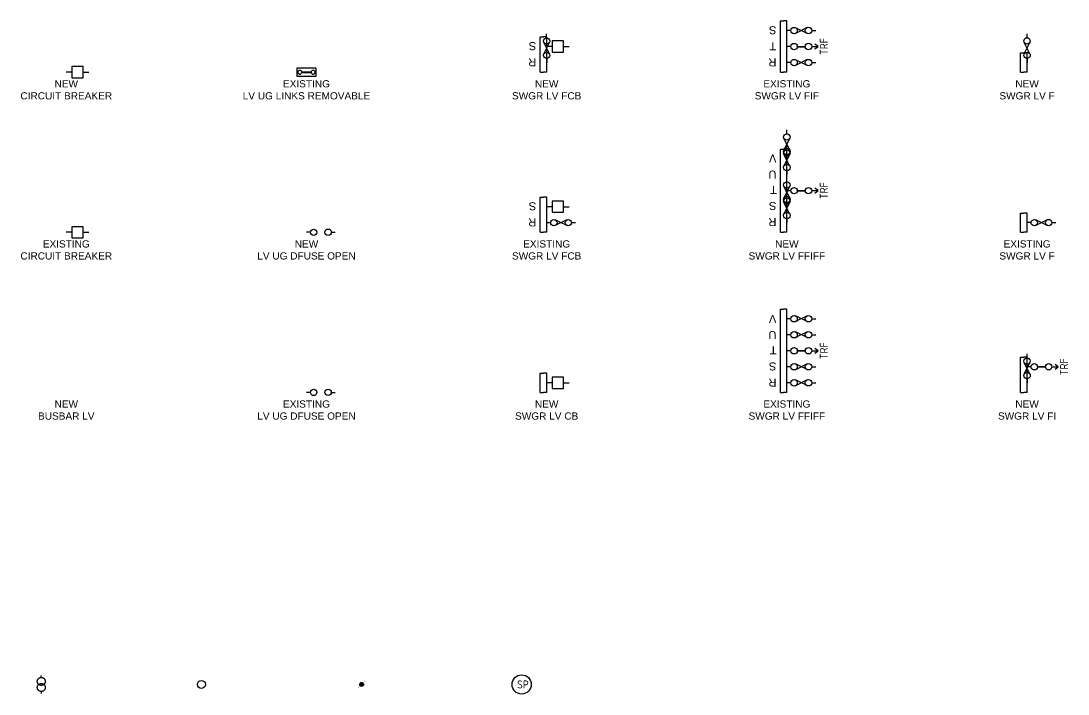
# Model space of a CAD drawing. Header units: metres. Extents: x -282 to 3977, y 160 to 949.
# Drawn here: x 1244.3 to 1505.9, y 340.8 to 508.9 of the extents above; entities that cross this region are included whole.
import ezdxf
from ezdxf.enums import TextEntityAlignment as Align

# ---------------------------------------------------------------- set-up
doc = ezdxf.new("R2010")
doc.units = ezdxf.units.M
doc.linetypes.add('DASHEDX2', pattern=[38.1, 25.4, -12.7])
doc.layers.get('0').update_dxf_attribs({"color": 6})
for name, color, linetype in [('Equip_LV_EXT', 7, 'Continuous'), ('Equip_LV_NEW', 2, 'Continuous'), ('Equip_TR_EXT', 7, 'Continuous'), ('Equip_TR_NEW', 2, 'Continuous'), ('Sub_LV_EXT', 7, 'Continuous')]:
    doc.layers.add(name, color=color, linetype=linetype)
doc.styles.add('ARIAL', font='ARIAL.TTF', dxfattribs={"height": 2})
doc.styles.add('iecARIAL', font='ARIAL.TTF')
doc.styles.add('iecISOCP', font='isocp.shx')
doc.styles.add('IESYMBOL1', font='isocp.shx')
doc.styles.get("Standard").update_dxf_attribs({"font": 'ARIAL.TTF'})

# ---------------------------------------------------------------- blocks, each defined once
blk = doc.blocks.new('OMS_TRANSFORMER_EXT')
for p, q in [((0, 1.76), (0, 2.26)), ((0, -1.76), (0, -2.26))]:
    blk.add_line(p, q)
at = {"linetype": 'DASHEDX2'}
for centre in [(0, 0.76), (0, -0.76)]:
    blk.add_circle(centre, 1, dxfattribs=at)
for tag, flags, p in [('STATE', 9, (1.5, 0)), ('ASSET_NUMBER', 9, (1.5, -0.6)), ('STREET_CODE', 9, (1.5, -0.4)), ('OWNED_BY', 9, (1.5, -0.8)), ('OPERATED_BY', 9, (1.5, -1)), ('ORIENTATION', 9, (1.5, -1.4)), ('OPERATING_VOLTAGE', 9, (1.5, -1.6)), ('CONSTRUCTED_VOLTAGE', 9, (1.5, -1.8)), ('TRANSFORMER_TYPE', 9, (1.5, -2.2)), ('SECONDARY_VOLTAGE', 9, (1.5, -2.4)), ('Z', 1, (1.5, -2.6)), ('USAGE', 9, (1.5, -0.2)), ('MAINTAINED_BY', 9, (1.5, -1.2)), ('NO_PHASES', 9, (1.5, -2))]:
    blk.add_attdef(tag, text='', height=0.2, dxfattribs=dict(flags=flags)).set_placement(p, align=Align.MIDDLE_LEFT)
blk = doc.blocks.new('SECTIONALISED_POINT_NEW')
blk.add_circle((0, 0), 1)
at = {"flags": 9}
for tag, p in [('TYPE_DESCRIPTION', (0.93, 0.68)), ('TYPE_INFORMATION', (0.93, 0.46)), ('CONNECTION_TYPE', (0.93, 0.88)), ('OWNED_BY', (0.93, 0.07)), ('FEEDER_NUMBER', (0.93, 0.27)), ('OPERATED_BY', (0.93, -0.13)), ('ORIENTATION', (0.93, -0.56)), ('STATE', (0.93, -0.77)), ('MAINTAINED_BY', (0.93, -0.33))]:
    blk.add_attdef(tag, text='', height=0.2, dxfattribs=at).set_placement(p, align=Align.MIDDLE_LEFT)
at = {"flags": 1}
blk.add_attdef('Z', (0.94, -1.07), '', height=0.2, dxfattribs=at)
blk = doc.blocks.new('TR_Circuit_Isolator_CLOSED')
h = blk.add_hatch(color=256)
h.dxf.hatch_style = 1
h.paths.add_polyline_path([(-0.5, 0), (0.5, 0, 1)])
h.paths.add_polyline_path([(0.5, 0), (-0.5, 0, 1)])
at = {"const_width": 0.05}
blk.add_lwpolyline([(-0.88, -0.88), (0.88, 0.88)], dxfattribs=at)
blk.add_circle((0, 0), 0.5)
for tag, height, flags, p in [('ASSET_NUM', 2.5, 8, (2, 2)), ('STATE', 0.2, 9, (1.5, 0)), ('STRUCTURED_PLANT_NUMBER', 0.2, 9, (1.5, -0.2)), ('STREET_CODE', 0.2, 9, (1.5, -0.6)), ('OWNED_BY', 0.2, 9, (1.5, -1)), ('OPERATED_BY', 0.2, 9, (1.5, -1.2)), ('ORIENTATION', 0.2, 9, (1.5, -1.6)), ('OPERATING_VOLTAGE', 0.2, 9, (1.5, -1.8)), ('CONSTRUCTED_VOLTAGE', 0.2, 9, (1.5, -2)), ('USAGE', 0.2, 9, (1.5, -0.4)), ('LOCATION', 0.2, 9, (1.5, -0.8)), ('MAINTAINED_BY', 0.2, 9, (1.5, -1.4)), ('FEEDER_NUMBER', 0.2, 9, (1.5, -2.2)), ('FEEDER_NUMBER2', 0.2, 9, (1.5, -2.4)), ('NO_PHASES', 0.2, 9, (1.5, -2.6)), ('ACTUAL_STATUS', 0.2, 9, (1.5, -3)), ('Z', 0.2, 1, (1.5, -3.2)), ('PHASE', 0.2, 9, (1.5, -2.8))]:
    blk.add_attdef(tag, text='', height=height, dxfattribs=dict(flags=flags)).set_placement(p, align=Align.MIDDLE_LEFT)
blk = doc.blocks.new('TR_SUPPLY_POINT_NEW')
blk.add_circle((0, 0), 2.4)
at = {"insert": (-1.13, 1), "char_height": 2, "width": 2.7042, "attachment_point": 1, "style": 'iecISOCP'}
blk.add_mtext('SP', dxfattribs=at)
for tag, height, flags, p in [('ASSET_NUM', 2.5, 8, (2, 2)), ('STATE', 0.2, 9, (1.5, 0)), ('OWNED_BY', 0.2, 9, (1.5, -0.4)), ('OPERATED_BY', 0.2, 9, (1.5, -0.6)), ('ORIENTATION', 0.2, 9, (1.5, -1)), ('OPERATING_VOLTAGE', 0.2, 9, (1.5, -1.2)), ('CONSTRUCTED_VOLTAGE', 0.2, 9, (1.5, -1.4)), ('TYPE', 0.2, 9, (1.5, -1.8)), ('SUBSTATION_NAME', 0.2, 9, (1.5, -2)), ('Z', 0.2, 1, (1.5, -2.4)), ('USAGE', 0.2, 9, (1.5, -0.2)), ('MAINTAINED_BY', 0.2, 9, (1.5, -0.8)), ('NO_PHASES', 0.2, 9, (1.5, -1.6)), ('LABEL_ALIGNMENT', 0.2, 9, (1.5, -2.2))]:
    blk.add_attdef(tag, text='', height=height, dxfattribs=dict(flags=flags)).set_placement(p, align=Align.MIDDLE_LEFT)
blk = doc.blocks.new('CIRCUIT_BREAKER_EXT')
for points in [[(1.4, 0), (0, 0)], [(4.2, 0), (5.6, 0)]]:
    blk.add_lwpolyline(points)
blk.add_lwpolyline([(4.2, -1.4), (4.2, 1.4), (1.4, 1.4), (1.4, -1.4)], close=True)
at = {"flags": 1}
for tag, p in [('ORIENTATION', (-4.19, 2.93)), ('USAGE', (-4.19, 3.31)), ('ASSET_NUM', (-4.19, 2.2)), ('LOCATION', (-4.19, 1.83)), ('NOTES', (-4.19, 1.39)), ('Z', (0, 0))]:
    blk.add_attdef(tag, p, '', height=0.2, dxfattribs=at)
blk.add_attdef('STATE', (-4.2, 1), '', height=0.2)
blk = doc.blocks.new('CIRCUIT_BREAKER_NEW')
for points in [[(1.4, 0), (0, 0)], [(4.2, 0), (5.6, 0)]]:
    blk.add_lwpolyline(points)
blk.add_lwpolyline([(4.2, -1.4), (4.2, 1.4), (1.4, 1.4), (1.4, -1.4)], close=True)
at = {"flags": 1}
for tag, p in [('ORIENTATION', (-4.19, 2.93)), ('USAGE', (-4.19, 3.31)), ('ASSET_NUM', (-4.19, 2.2)), ('LOCATION', (-4.19, 1.83)), ('NOTES', (-4.19, 1.39)), ('Z', (0, 0))]:
    blk.add_attdef(tag, p, '', height=0.2, dxfattribs=at)
blk.add_attdef('STATE', (-4.2, 1), '', height=0.2)
blk = doc.blocks.new('LV_UG_DFUSE_OPEN_EXT')
for points in [[(1, 0), (0, 0)], [(6.2, 0.01), (7.2, 0.01)]]:
    blk.add_lwpolyline(points)
for centre in [(1.8, 0), (5.4, 0.01)]:
    blk.add_circle(centre, 0.8)
at = {"flags": 9}
for tag, p in [('ACTUAL_STATUS', (0, 0)), ('CONSTRUCTED_VOLTAGE', (0, -0.2)), ('OPERATING_VOLTAGE', (0, -0.6)), ('ORIENTATION', (0, -0.8)), ('STATE', (0, -1)), ('SWITCH_TYPE', (0, -1.2)), ('NO_PHASES', (0, -0.4)), ('USAGE', (0, -1.4)), ('NOTES', (0, -1.6))]:
    blk.add_attdef(tag, text='', height=0.2, dxfattribs=at).set_placement(p, align=Align.MIDDLE_LEFT)
at = {"flags": 1}
blk.add_attdef('Z', (0, 0), '', height=0.2, dxfattribs=at)
blk = doc.blocks.new('LV_UG_DFUSE_OPEN_NEW')
for points in [[(1, 0), (0, 0)], [(6.2, 0.01), (7.2, 0.01)]]:
    blk.add_lwpolyline(points)
for centre in [(1.8, 0), (5.4, 0.01)]:
    blk.add_circle(centre, 0.8)
at = {"flags": 1}
blk.add_attdef('Z', (0, 0), '', height=0.2, rotation=90, dxfattribs=at)
at = {"flags": 9}
for tag, p in [('ACTUAL_STATUS', (0, 0)), ('CONSTRUCTED_VOLTAGE', (0, -0.2)), ('OPERATING_VOLTAGE', (0, -0.6)), ('ORIENTATION', (0, -0.8)), ('STATE', (0, -1)), ('SWITCH_TYPE', (0, -1.2)), ('NO_PHASES', (0, -0.4)), ('USAGE', (0, -1.4)), ('NOTES', (0, -1.6))]:
    blk.add_attdef(tag, text='', height=0.2, dxfattribs=at).set_placement(p, align=Align.MIDDLE_LEFT)
blk = doc.blocks.new('LV_UG_LINKS_REMOVABLE_EXT')
for p, q in [((-1.17, 0.06), (1.17, 0.06)), ((-1.17, -0.06), (1.17, -0.06))]:
    blk.add_line(p, q)
blk.add_lwpolyline([(-2.4, -1), (2.4, -1), (2.4, 1), (-2.4, 1)], close=True)
for points in [[(-2.17, 0, 1), (-1.17, 0, 1)], [(1.17, 0, 1), (2.17, 0, 1)]]:
    blk.add_lwpolyline(points, format="xyb", close=True)
at = {"flags": 9}
for tag, p in [('ACTUAL_STATUS', (0, 0)), ('CONNECTOR_TYPE', (0, -0.2)), ('CONSTRUCTED_VOLTAGE', (0, -0.4)), ('OPERATING_VOLTAGE', (0, -0.8)), ('ORIENTATION', (0, -1)), ('OWNED_BY', (0, -1.2)), ('STATE', (0, -1.4)), ('NO_PHASES', (0, -0.6)), ('USAGE', (0, -1.6)), ('NOTES', (0, -1.8))]:
    blk.add_attdef(tag, text='', height=0.2, dxfattribs=at).set_placement(p, align=Align.MIDDLE_LEFT)
at = {"flags": 1}
blk.add_attdef('Z', (0, 0), '', height=0.2, dxfattribs=at)
blk = doc.blocks.new('*U378')
for p, q in [((0, 1.6), (0, 0.8)), ((0, 1.6), (4.8, 1.6)), ((0, 0), (0, 0.8)), ((0, 0), (4.8, 0)), ((4.8, 1.6), (4.8, 0.8)), ((4.8, 0), (4.8, 0.8))]:
    blk.add_line(p, q)
at = {"style": 'ARIAL', "flags": 1}
blk.add_attdef('USAGE', (4.61, 1.6), '', height=2, dxfattribs=at)
at = {"style": 'ARIAL'}
blk.add_attdef('SUB_TYPE', text='', height=1.8, dxfattribs=at).set_placement((-0.76, 0.8), align=Align.MIDDLE_RIGHT)
at = {"flags": 1}
blk.add_attdef('Z', (0, 0), '', height=0.2, dxfattribs=at)
at = {"style": 'ARIAL'}
blk.add_attdef('SWG_TYPE', text='', height=1.8, dxfattribs=at).set_placement((5.56, 0.8), align=Align.MIDDLE_LEFT)
blk = doc.blocks.new('SWGR_LV_CB_NEW')
at = {"layer": 'Equip_LV_NEW', "rotation": 90}
blk.add_blockref('*U378', (0, 0), dxfattribs=at)
at = {"layer": 'Equip_LV_NEW'}
blk.add_blockref('CIRCUIT_BREAKER_NEW', (0, 2.4), dxfattribs=at)
blk = doc.blocks.new('LV_UG_DFUSE_CLOSED_EXT')
for points in [[(1, 0), (0, 0)], [(5.04, 0.73), (2.16, -0.72)], [(5.05, -0.71), (2.16, 0.72)], [(6.2, 0.01), (7.2, 0.01)]]:
    blk.add_lwpolyline(points)
for centre in [(1.8, 0), (5.4, 0.01)]:
    blk.add_circle(centre, 0.8)
at = {"flags": 9}
for tag, p in [('ACTUAL_STATUS', (0, 0)), ('CONSTRUCTED_VOLTAGE', (0, -0.2)), ('OPERATING_VOLTAGE', (0, -0.6)), ('ORIENTATION', (0, -0.8)), ('STATE', (0, -1)), ('SWITCH_TYPE', (0, -1.2)), ('NO_PHASES', (0, -0.4)), ('USAGE', (0, -1.4)), ('NOTES', (0, -1.6))]:
    blk.add_attdef(tag, text='', height=0.2, dxfattribs=at).set_placement(p, align=Align.MIDDLE_LEFT)
at = {"flags": 1}
blk.add_attdef('Z', (0, 0), '', height=0.2, dxfattribs=at)
blk = doc.blocks.new('SWGR_LV_FCB_EXT')
at = {"layer": 'Equip_LV_EXT'}
for p, q in [((-1.6, 0), (-1.6, 8.8)), ((-1.6, 8.8), (-0.8, 8.8)), ((0, 8.8), (-0.8, 8.8)), ((0, 0), (0, 8.8)), ((-1.6, 0), (-0.8, 0)), ((0, 0), (-0.8, 0))]:
    blk.add_line(p, q, dxfattribs=at)
for name, p in [('CIRCUIT_BREAKER_EXT', (0, 6.4)), ('LV_UG_DFUSE_CLOSED_EXT', (0, 2.4))]:
    blk.add_blockref(name, p, dxfattribs=at)
at = {"layer": 'Equip_LV_EXT', "char_height": 2, "width": 1.1319, "attachment_point": 1, "rotation": 180, "style": 'iecARIAL'}
for s, insert in [('S', (-2.61, 5.51)), ('R', (-2.6, 1.48))]:
    blk.add_mtext(s, dxfattribs=dict(at, insert=insert))
blk = doc.blocks.new('LV_UG_DFUSE_CLOSED_NEW')
for points in [[(-0.01, 6.2), (-0.01, 7.2)], [(0.71, 2.16), (-0.73, 5.04)], [(-0.72, 2.15), (0.7, 5.04)], [(0, 1), (0, 0)]]:
    blk.add_lwpolyline(points)
for centre in [(-0.01, 5.4), (0, 1.8)]:
    blk.add_circle(centre, 0.8)
for tag, flags, p in [('ACTUAL_STATUS', 9, (1.5, 0)), ('CONSTRUCTED_VOLTAGE', 9, (1.5, -0.2)), ('OPERATED_BY', 9, (1.5, -0.6)), ('OWNED_BY', 9, (1.5, -1)), ('OPERATING_VOLTAGE', 9, (1.5, -1.2)), ('ORIENTATION', 9, (1.5, -1.4)), ('STATE', 9, (1.5, -1.6)), ('SWITCH_TYPE', 9, (1.5, -1.8)), ('Z', 1, (1.5, -2.4)), ('NO_PHASES', 9, (1.5, -0.4)), ('MAINTAINED_BY', 9, (1.5, -0.8)), ('USAGE', 9, (1.5, -2)), ('NOTES', 9, (1.5, -2.2))]:
    blk.add_attdef(tag, text='', height=0.2, dxfattribs=dict(flags=flags)).set_placement(p, align=Align.MIDDLE_LEFT)
blk = doc.blocks.new('SWGR_LV_FCB_NEW')
at = {"layer": 'Equip_LV_NEW'}
for p, q in [((-1.6, 0), (-1.6, 8.8)), ((-1.6, 8.8), (-0.8, 8.8)), ((0, 8.8), (-0.8, 8.8)), ((0, 0), (0, 8.8)), ((-1.6, 0), (-0.8, 0)), ((0, 0), (-0.8, 0))]:
    blk.add_line(p, q, dxfattribs=at)
for name, p in [('LV_UG_DFUSE_CLOSED_NEW', (0, 2.4)), ('CIRCUIT_BREAKER_NEW', (0, 6.4))]:
    blk.add_blockref(name, p, dxfattribs=at)
at = {"layer": 'Equip_LV_NEW', "char_height": 2, "width": 1.1319, "attachment_point": 1, "rotation": 180, "style": 'iecARIAL'}
for s, insert in [('S', (-2.61, 5.51)), ('R', (-2.6, 1.48))]:
    blk.add_mtext(s, dxfattribs=dict(at, insert=insert))
blk = doc.blocks.new('TX_LINK_EXT')
h = blk.add_hatch(color=256)
edge = h.paths.add_edge_path()
edge.add_line((2.6, 0.05), (4.6, 0.05))
edge.add_arc((5.4, 0.01), 0.8, 177.2353, 184.4027)
edge.add_line((4.6, -0.05), (2.6, -0.05))
edge.add_arc((1.8, 0), 0.8, 356.4167, 363.5833)
for points in [[(1, 0), (0, 0)], [(2.6, 0.05), (4.6, 0.05)], [(6.2, 0.01), (7.2, 0.01)], [(2.6, -0.05), (4.6, -0.05)]]:
    blk.add_lwpolyline(points)
for centre in [(1.8, 0), (5.4, 0.01)]:
    blk.add_circle(centre, 0.8)
for centre, start, end in [((1.8, 0), 356.4167, 3.5833), ((5.4, 0.01), 177.2353, 184.4027)]:
    blk.add_arc(centre, 0.8, start, end)
at = {"layer": 'Sub_LV_EXT'}
blk.add_line((7.2, 0.01), (7.8, 0.01), dxfattribs=at)
blk.add_lwpolyline([(7, -0.59), (7.8, 0.01), (7, 0.61)], dxfattribs=at)
at = {"flags": 1}
blk.add_attdef('Z', (0, 0), '', height=0.2, dxfattribs=at)
at = {"layer": 'Sub_LV_EXT', "color": 7, "style": 'IESYMBOL1'}
blk.add_text('TRF', height=2, rotation=90, dxfattribs=at).set_placement((9.24, 0.01), align=Align.MIDDLE_CENTER)
at = {"layer": 'Sub_LV_EXT', "flags": 1}
for tag, p in [('ORIENTATION', (2.14, -1.53)), ('USAGE', (2.14, -1.14)), ('NOTES', (2.14, -3.07))]:
    blk.add_attdef(tag, p, '', height=0.2, dxfattribs=at)
blk = doc.blocks.new('SWGR_LV_FFIFF_EXT')
at = {"layer": 'Equip_LV_EXT'}
for p, q in [((-1.6, 0), (-1.6, 20.8)), ((-1.6, 20.8), (-0.8, 20.8)), ((0, 20.8), (-0.8, 20.8)), ((0, 0), (0, 20.8)), ((-1.6, 0), (-0.8, 0)), ((0, 0), (-0.8, 0))]:
    blk.add_line(p, q, dxfattribs=at)
for name, p in [('LV_UG_DFUSE_CLOSED_EXT', (0, 18.4)), ('LV_UG_DFUSE_CLOSED_EXT', (0.01, 14.4)), ('TX_LINK_EXT', (0, 10.4)), ('LV_UG_DFUSE_CLOSED_EXT', (0.01, 6.4)), ('LV_UG_DFUSE_CLOSED_EXT', (0.01, 2.4))]:
    blk.add_blockref(name, p, dxfattribs=at)
at = {"layer": 'Equip_LV_EXT', "char_height": 2, "width": 1.1319, "attachment_point": 1, "rotation": 180, "style": 'iecARIAL'}
for s, insert in [('V', (-2.62, 17.36)), ('U', (-2.61, 13.33)), ('T', (-2.53, 9.5)), ('S', (-2.62, 5.49)), ('R', (-2.61, 1.45))]:
    blk.add_mtext(s, dxfattribs=dict(at, insert=insert))
blk = doc.blocks.new('TX_LINK_NEW')
h = blk.add_hatch(color=256)
edge = h.paths.add_edge_path()
edge.add_line((2.6, 0.05), (4.6, 0.05))
edge.add_arc((5.4, 0.01), 0.8, 177.2353, 184.4027)
edge.add_line((4.6, -0.05), (2.6, -0.05))
edge.add_arc((1.8, 0), 0.8, 356.4167, 363.5833)
blk.add_line((7.2, 0.01), (7.8, 0.01))
for points in [[(1, 0), (0, 0)], [(2.6, 0.05), (4.6, 0.05)], [(6.2, 0.01), (7.2, 0.01)], [(7, -0.59), (7.8, 0.01), (7, 0.61)], [(2.6, -0.05), (4.6, -0.05)]]:
    blk.add_lwpolyline(points)
for centre in [(1.8, 0), (5.4, 0.01)]:
    blk.add_circle(centre, 0.8)
for centre, start, end in [((1.8, 0), 356.4167, 3.5833), ((5.4, 0.01), 177.2353, 184.4027)]:
    blk.add_arc(centre, 0.8, start, end)
at = {"style": 'IESYMBOL1'}
blk.add_text('TRF', height=2, rotation=90, dxfattribs=at).set_placement((9.24, 0.01), align=Align.MIDDLE_CENTER)
at = {"flags": 1}
blk.add_attdef('Z', (0, 0), '', height=0.2, dxfattribs=at)
at = {"layer": 'Sub_LV_EXT', "flags": 1}
for tag, p in [('ORIENTATION', (2.14, -1.53)), ('USAGE', (2.14, -1.14)), ('NOTES', (2.14, -3.07))]:
    blk.add_attdef(tag, p, '', height=0.2, dxfattribs=at)
blk = doc.blocks.new('SWGR_LV_FFIFF_NEW')
at = {"layer": 'Equip_LV_NEW'}
for p, q in [((-1.6, 0), (-1.6, 20.8)), ((-1.6, 20.8), (-0.8, 20.8)), ((0, 20.8), (-0.8, 20.8)), ((0, 0), (0, 20.8)), ((-1.6, 0), (-0.8, 0)), ((0, 0), (-0.8, 0))]:
    blk.add_line(p, q, dxfattribs=at)
for name, p in [('LV_UG_DFUSE_CLOSED_NEW', (0, 18.41)), ('LV_UG_DFUSE_CLOSED_NEW', (0, 14.4)), ('LV_UG_DFUSE_CLOSED_NEW', (0, 6.41)), ('TX_LINK_NEW', (0, 10.4)), ('LV_UG_DFUSE_CLOSED_NEW', (0, 2.41))]:
    blk.add_blockref(name, p, dxfattribs=at)
at = {"layer": 'Equip_LV_NEW', "char_height": 2, "width": 1.1319, "attachment_point": 1, "rotation": 180, "style": 'iecARIAL'}
for s, insert in [('V', (-2.61, 17.45)), ('U', (-2.6, 13.42)), ('T', (-2.52, 9.58)), ('S', (-2.61, 5.57)), ('R', (-2.6, 1.54))]:
    blk.add_mtext(s, dxfattribs=dict(at, insert=insert))
blk = doc.blocks.new('SWGR_LV_FIF_EXT')
at = {"layer": 'Equip_LV_EXT'}
for p, q in [((-1.6, 0), (-1.6, 12.8)), ((-1.6, 12.8), (-0.8, 12.8)), ((0, 12.8), (-0.8, 12.8)), ((0, 0), (0, 12.8)), ((-1.6, 0), (-0.8, 0)), ((0, 0), (-0.8, 0))]:
    blk.add_line(p, q, dxfattribs=at)
for name, p in [('LV_UG_DFUSE_CLOSED_EXT', (0, 10.4)), ('TX_LINK_EXT', (0, 6.4)), ('LV_UG_DFUSE_CLOSED_EXT', (0, 2.4))]:
    blk.add_blockref(name, p, dxfattribs=at)
at = {"layer": 'Equip_LV_EXT', "char_height": 2, "width": 1.1319, "attachment_point": 1, "rotation": 180, "style": 'iecARIAL'}
for s, insert in [('S', (-2.61, 9.48)), ('T', (-2.62, 5.47)), ('R', (-2.61, 1.44))]:
    blk.add_mtext(s, dxfattribs=dict(at, insert=insert))
blk = doc.blocks.new('SWGR_LV_FI_NEW')
at = {"layer": 'Equip_LV_NEW'}
for p, q in [((-1.6, 0), (-1.6, 8.8)), ((-1.6, 8.8), (-0.8, 8.8)), ((0, 8.8), (-0.8, 8.8)), ((0, 0), (0, 8.8)), ((-1.6, 0), (-0.8, 0)), ((0, 0), (-0.8, 0))]:
    blk.add_line(p, q, dxfattribs=at)
for name, p in [('LV_UG_DFUSE_CLOSED_NEW', (0, 2.4)), ('TX_LINK_NEW', (0, 6.4))]:
    blk.add_blockref(name, p, dxfattribs=at)
blk = doc.blocks.new('SWGR_LV_F_EXT')
at = {"layer": 'Equip_LV_EXT'}
for p, q in [((-1.6, 0), (-1.6, 4.8)), ((-1.6, 4.8), (-0.8, 4.8)), ((0, 4.8), (-0.8, 4.8)), ((0, 0), (0, 4.8)), ((-1.6, 0), (-0.8, 0)), ((0, 0), (-0.8, 0))]:
    blk.add_line(p, q, dxfattribs=at)
blk.add_blockref('LV_UG_DFUSE_CLOSED_EXT', (0, 2.41), dxfattribs=at)
blk = doc.blocks.new('SWGR_LV_F_NEW')
at = {"layer": 'Equip_LV_NEW'}
for p, q in [((-1.6, 0), (-1.6, 4.8)), ((-1.6, 4.8), (-0.8, 4.8)), ((0, 4.8), (-0.8, 4.8)), ((0, 0), (0, 4.8)), ((-1.6, 0), (-0.8, 0)), ((0, 0), (-0.8, 0))]:
    blk.add_line(p, q, dxfattribs=at)
blk.add_blockref('LV_UG_DFUSE_CLOSED_NEW', (0, 2.41), dxfattribs=at)

msp = doc.modelspace()

# ---------------------------------------------------------------- block references
at = {"layer": 'Equip_LV_EXT'}
for name, p in [('SWGR_LV_FIF_EXT', (1435.65, 496.13)), ('LV_UG_LINKS_REMOVABLE_EXT', (1315.65, 496.13)), ('SWGR_LV_FCB_EXT', (1375.65, 456.13)), ('SWGR_LV_F_EXT', (1495.65, 456.13)), ('CIRCUIT_BREAKER_EXT', (1255.65, 456.13)), ('SWGR_LV_FFIFF_EXT', (1435.65, 416.13)), ('LV_UG_DFUSE_OPEN_EXT', (1315.65, 416.13))]:
    msp.add_blockref(name, p, dxfattribs=at)
at = {"layer": 'Equip_LV_NEW'}
for name, p in [('SWGR_LV_FCB_NEW', (1375.65, 496.13)), ('SWGR_LV_F_NEW', (1495.65, 496.13)), ('CIRCUIT_BREAKER_NEW', (1255.65, 496.13)), ('SWGR_LV_FFIFF_NEW', (1435.65, 456.13)), ('LV_UG_DFUSE_OPEN_NEW', (1315.65, 456.13)), ('SWGR_LV_FI_NEW', (1495.65, 416.13)), ('SWGR_LV_CB_NEW', (1375.65, 416.13))]:
    msp.add_blockref(name, p, dxfattribs=at)
at = {"layer": 'Equip_TR_EXT'}
msp.add_blockref('OMS_TRANSFORMER_EXT', (1249.4, 343.17), dxfattribs=at)
at = {"layer": 'Equip_TR_NEW'}
for name, p in [('TR_SUPPLY_POINT_NEW', (1369.4, 343.17)), ('SECTIONALISED_POINT_NEW', (1289.4, 343.17)), ('TR_Circuit_Isolator_CLOSED', (1329.4, 343.17))]:
    msp.add_blockref(name, p, dxfattribs=at)

# ---------------------------------------------------------------- texts
at = {"char_height": 1.8, "width": 40, "attachment_point": 2}
for s, insert in [('NEW\\PCIRCUIT BREAKER', (1255.65, 494.13)), ('EXISTING\\PLV UG LINKS REMOVABLE', (1315.65, 494.13)), ('NEW\\PSWGR LV FCB', (1375.65, 494.13)), ('EXISTING\\PSWGR LV FIF', (1435.65, 494.13)), ('NEW\\PSWGR LV F', (1495.65, 494.13)), ('EXISTING\\PCIRCUIT BREAKER', (1255.65, 454.13)), ('NEW\\PLV UG DFUSE OPEN', (1315.65, 454.13)), ('EXISTING\\PSWGR LV FCB', (1375.65, 454.13)), ('NEW\\PSWGR LV FFIFF', (1435.65, 454.13)), ('EXISTING\\PSWGR LV F', (1495.65, 454.13)), ('NEW\\PBUSBAR LV', (1255.65, 414.13)), ('EXISTING\\PLV UG DFUSE OPEN', (1315.65, 414.13)), ('NEW\\PSWGR LV CB', (1375.65, 414.13)), ('EXISTING\\PSWGR LV FFIFF', (1435.65, 414.13)), ('NEW\\PSWGR LV FI', (1495.65, 414.13))]:
    msp.add_mtext(s, dxfattribs=dict(at, insert=insert))

doc.saveas('drawing.dxf')
